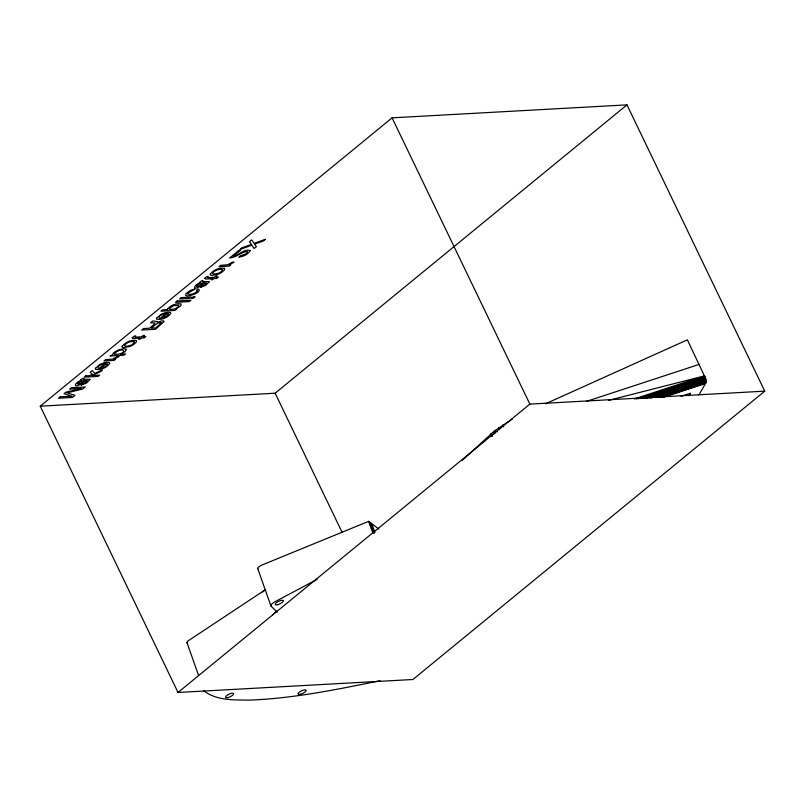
<?xml version="1.0" encoding="UTF-8"?>
<svg xmlns="http://www.w3.org/2000/svg" width="805" height="805" viewBox="0 0 805 805"><rect width="100%" height="100%" fill="white"/><g stroke="black" fill="none" stroke-linecap="round" stroke-linejoin="round"><path stroke-width="1.21" d="M493.968 434.277L494.532 430.846L512.383 419.023M698.881 395.024L705.754 383.029L705.754 378.803L687.369 339.841L545.398 403.838M689.1 395.718L690.519 393.212L681.01 396.312M276.336 611.166L272.764 614.809M462.372 460.279L494.532 430.846L497.56 431.752M187.233 643.034A6.722 2.033 -19.5 0 1 188.803 640.408L265.731 589.471M40.25 406.183L392.085 117.842L626.974 104.871L764.75 391.15L412.915 679.5L178.026 692.471L40.25 406.183L275.139 393.212L626.974 104.871M178.026 692.471L529.861 404.12L764.75 391.15M262.47 591.957L264.875 590.216M317.14 579.359L275.25 601.607A6.591 2.093 -25.7 0 0 271.778 604.082L271.154 604.877A6.762 2.143 -25.6 0 0 271.124 606.225L277.202 612.152M378.863 529.016L368.64 521.348L262.289 564.899A6.51 1.972 -19.5 0 0 259.441 566.378L258.053 567.585A6.792 2.053 -19.5 0 0 257.942 568.904M647.25 398.193L705.754 378.803L645.962 398.183M651.396 397.952L705.955 379.849L649.776 398.113M656.226 397.378L706.055 380.835L655.874 397.197M658.571 397.459L706.066 381.711L658.279 397.338M660.814 397.398L705.955 382.456L660.573 397.328M638.234 398.787L705.11 376.76L636.121 398.988M643.376 398.264L705.452 377.736L642.038 398.234M586.412 401.403L699.183 364.383M634.219 398.968L704.707 375.834L608.681 400.357M662.757 397.137L705.754 383.029M663.753 397.117L705.512 383.512M380.081 680.728C336.772 689.523 293.191 698.549 248.906 700.129C233.863 699.867 216.847 700.672 204.208 691.103A6.712 2.123 -25.6 0 1 203.947 690.368M500.619 428.552L498.587 427.717L499.382 429.689M492.167 435.837L490.929 433.955L491.936 436.028M494.532 430.846L495.669 433.01M392.085 117.842L529.861 404.12M275.139 393.212L342.125 532.397M372.031 524.397L374.929 532.608M370.34 522.868L374.073 533.423M368.64 521.348L372.785 533.081M257.731 568.561L270.923 605.934M198.573 675.465L186.971 642.632M502.994 424.648L503.668 426.881M167.732 308.818L167.732 309.563L162.56 309.855L160.919 311.193L175.037 310.418L176.637 309.11L175.289 309.18L180.662 305.96L181.226 304.008C176.476 302.891 170.861 305.115 167.732 308.818M157.539 321.608L157.227 322.523L161.171 320.964L163.415 320.833L164.119 321.517L155.576 329.275L141.69 330.05L143.501 328.561L149.458 328.229L153.584 324.848L154.963 322.996L150.575 322.765L152.799 320.943L157.539 321.608M114.391 353.637L114.723 354.331C129.031 354.542 123.95 344.802 114.391 353.637M122.098 346.422L122.33 347.297L123.638 347.68L130.007 346.432A6.37 2.023 -25.7 0 0 133.771 344.419L136.287 342.185L136.588 340.636C131.426 339.328 125.228 342.216 122.098 346.422M210.216 274.213L210.437 275.089L211.745 275.461L218.115 274.213A6.37 2.023 -25.7 0 0 221.888 272.211L224.394 269.977L224.706 268.417C219.544 267.119 213.335 270.007 210.216 274.213M169.312 308.577L169.583 309.251C172.522 309.824 178.911 308.426 178.74 305.186L173.256 305.809L169.312 308.577M80.711 379.97L81.335 380.534C76.948 380.835 71.544 388.252 79.091 385.042C84.324 379.588 93.028 379.125 82.472 383.955L80.943 385.203L86.487 383.079L90.251 379.306L83.287 379.236L83.841 378.38L82.583 378.451L80.711 379.97M199.922 282.273L200.546 282.837C196.158 283.139 190.745 290.555 198.302 287.345C203.534 281.891 212.238 281.428 201.683 286.248L200.153 287.506L205.698 285.373L209.461 281.609L202.498 281.539L203.051 280.673L201.793 280.744L199.922 282.273M126.556 349.39L124.906 351.745L120.509 354.2L125.55 353.928L123.95 355.236L110.013 356.001L112.821 354.693L113.173 353.274L115.095 351.674L118.748 349.813L123.859 348.676L126.556 349.39M250.083 250.637C248.171 254.611 243.06 256.614 238.823 257.107L240.494 255.749L245.636 253.978L247.346 252.508L247.316 251.512C241.007 251.824 236.288 257.741 229.767 257.852L238.723 250.516L240.333 250.436L233.209 256.272C238.874 255.477 244.408 248.242 250.083 250.637M95.362 368.328L95.493 369.254C100.585 370.471 106.944 367.664 109.762 363.297L109.239 362.532L106.441 362.391L99.287 368.247L98.099 368.157C96.59 365.249 103.563 364.554 104.962 362.572L99.901 364.434L95.362 368.328M156.522 318.206L156.653 319.132C161.745 320.34 168.104 317.542 170.922 313.175L170.398 312.41L167.601 312.27L160.447 318.126L159.259 318.035C157.75 315.127 164.713 314.433 166.112 312.451L161.05 314.312L156.522 318.206M134.526 342.135L132.563 344.299A3.522 1.117 -25.7 0 1 129.957 345.576C117.198 348.726 130.44 338.965 134.526 342.135M222.643 269.927L220.681 272.08A3.522 1.117 -25.7 0 1 218.075 273.358C205.305 276.507 218.547 266.757 222.643 269.927M107.558 364.273L105.143 366.617L100.685 368.137L106.109 363.689L107.558 364.273M168.708 314.151L166.303 316.496L161.845 318.015L167.259 313.568L168.708 314.151M161.523 322.704L155.768 327.887L151.028 328.148L157.76 323.026L161.523 322.704M197.456 290.665C195.494 293.634 190.996 295.002 187.656 294.056A3.18 1.006 -25.7 0 1 188.008 293.02L195.021 289.075L192.798 289.569A5.293 1.68 -25.7 0 0 189.708 290.857L186.156 293.443L185.653 295.485C188.521 297.427 203.393 291.551 198.161 288.904L196.561 290.213L197.456 290.665M77.421 383.643C78.467 386.018 83.106 381.208 85.058 380.393L81.064 381.198L77.421 383.643M196.631 285.946C197.678 288.321 202.317 283.511 204.269 282.696L200.274 283.501L196.631 285.946M132.211 337.808L133.248 338.513L139.949 338.15L138.631 339.227L140.02 339.147L141.338 338.07L144.165 337.909L145.826 336.55L142.998 336.711L144.558 335.433L143.169 335.514L141.61 336.792L134.999 337.154L135.773 335.916L134.425 335.997L132.211 337.808M204.772 278.339L205.808 279.053L212.51 278.681L211.192 279.758L212.58 279.687L213.899 278.6L216.726 278.45L218.386 277.091L215.559 277.242L217.119 275.964L215.72 276.045L214.17 277.323L207.559 277.685L208.324 276.457L206.986 276.528L204.772 278.339M117.228 356.595L112.62 359.09L105.616 359.604L103.976 360.952L114.109 360.388L115.658 359.111L113.908 359.211L119.029 356.494L117.228 356.595M232.303 262.289L227.684 264.795L220.681 265.308L219.041 266.646L229.173 266.093L230.723 264.815L228.982 264.905L234.094 262.189L232.303 262.289M60.234 396.805L58.503 398.223L72.39 397.449L74.986 395.325L67.087 392.83L82.643 389.046L85.209 386.943L71.323 387.708L69.602 389.127L81.355 388.443L65.819 392.216L64.028 393.685L71.897 396.191L60.234 396.805M85.773 375.865L84.193 377.163L98.089 376.388L99.669 375.1L91.599 375.543L100.112 371.86L102.205 370.149L94.678 373.409L92.283 370.531L90.19 372.252L92.253 374.456L89.576 375.663L85.773 375.865M177.14 300.99L175.51 302.328L189.396 301.563L191.037 300.215L177.14 300.99M181.266 297.608L179.606 298.967L189.688 298.414L191.349 297.045L181.266 297.608M242.124 247.729L239.94 249.52L251.854 245.203L254.139 248.504L256.403 246.652L254.501 244.146L263.205 241.077L265.358 239.306L254.098 243.362L251.693 239.89L249.439 241.731L251.542 244.378L242.124 247.729M193.23 296.944L191.57 298.313L193.492 298.202L195.162 296.834L193.23 296.944M492.086 435.897L490.929 433.955L492.006 435.968M277.675 604.696A4.488 1.419 -25.7 0 0 283.37 600.691A4.488 1.419 -25.7 0 0 276.88 602.351A4.488 1.419 -25.7 0 0 277.675 604.696M300.426 694.282A4.488 1.419 -25.7 0 0 306.121 690.277A4.488 1.419 -25.7 0 0 299.631 691.938A4.488 1.419 -25.7 0 0 300.426 694.282M227.986 697.573A4.488 1.419 -25.6 0 0 233.681 693.558A4.488 1.419 -25.6 0 0 227.191 695.228A4.488 1.419 -25.6 0 0 227.986 697.573"/></g></svg>
